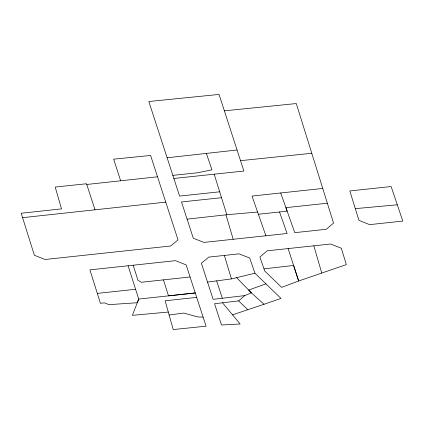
<?xml version="1.0" encoding="UTF-8"?>
<svg xmlns="http://www.w3.org/2000/svg" width="424" height="424" viewBox="0 0 424 424"><rect width="100%" height="100%" fill="white"/><g stroke="black" fill="none" stroke-linecap="round" stroke-linejoin="round"><path stroke-width="0.64" d="M222.51 302.789L240.132 323.973L221.466 325.007L214.555 303.732L238.611 300.892L244.812 295.597L251.326 292.83L264.025 304.262L281.006 298.427L254.951 273.204L249.699 258.025L239.03 253.854L208.735 257.108L201.4 263.267L213.124 299.339L244.812 295.597M265.954 283.857L248.634 290.053L251.326 292.83L236.613 277.662M321.768 273.067L346.339 264.618L341.325 248.263L330.694 244.007L267.189 250.823L259.907 257.034L264.74 271.016L281.621 287.361L298.66 281.011L321.768 273.067L313.829 245.825M232.532 314.836L264.025 304.262M207.511 282.087L231.44 278.918L254.951 273.204M169.128 315L183.762 313.06L197.812 316.966L203.101 317.104L206.064 326.189L173.225 329.565L165.137 300.786L196.694 297.372L203.101 317.104M263.988 268.853L293.609 265.461L298.66 281.011L288.119 248.581M167.13 157.77L237.058 149.995L243.88 171.042L173.861 178.472M221.503 197.701L181.493 201.957L187.09 219.134L226.829 214.735L257.585 212.021M86.772 184.472L157.521 176.792L178.016 239.836L170.676 245.994L45.024 259.493L34.37 255.248L21.2 213.246L61.522 208.873L55.194 187.069L86.533 183.746L95.008 209.806M22.589 217.666L165.758 202.126M258.37 214.274L287.149 211.136L280.709 192.968M196.694 297.372L190.074 276.983L141.33 282.267L137.986 280.312L133.173 265.217L89.92 269.865L100.424 303.277L104.5 302.853L108.984 304.66L137.307 302.72L138.717 299.074L128.085 265.769M219.674 191.807L179.591 196.084L148.835 101.511L219.054 94.435L237.058 149.995M327.349 203.202L285.914 207.649L294.76 232.665L326.215 229.294L333.566 223.146L322.754 188.447L252.004 196.063L265.89 235.771M279.522 211.968L287.117 233.486L203.939 242.422L193.275 238.209L187.09 219.134M133.173 265.217L175.472 260.675L186.157 264.899L190.074 276.983M97.319 293.392L135.59 289.279M172.854 175.377L197.611 172.748L211.936 169.823L206.371 153.409M240.53 160.675L311.778 153.271L322.754 188.447M224.37 110.839L296.281 103.551L311.778 153.271M355.323 208.645L358.98 220.39L369.627 224.635L402.8 221.074L391.129 186.534L349.816 190.948L355.323 208.645L397.299 204.797M168.302 312.053L132.383 315.339L138.717 299.074L195.268 292.958L168.482 295.851L163.452 279.872M238.611 300.892L247.812 309.711M216.653 280.879L222.33 298.252M157.521 176.792L150.61 155.46L113.648 159.175L120.655 180.799M214.189 174.184L226.829 214.735M224.36 255.439L231.44 278.918M225.971 214.83L233.179 239.274"/></g></svg>
